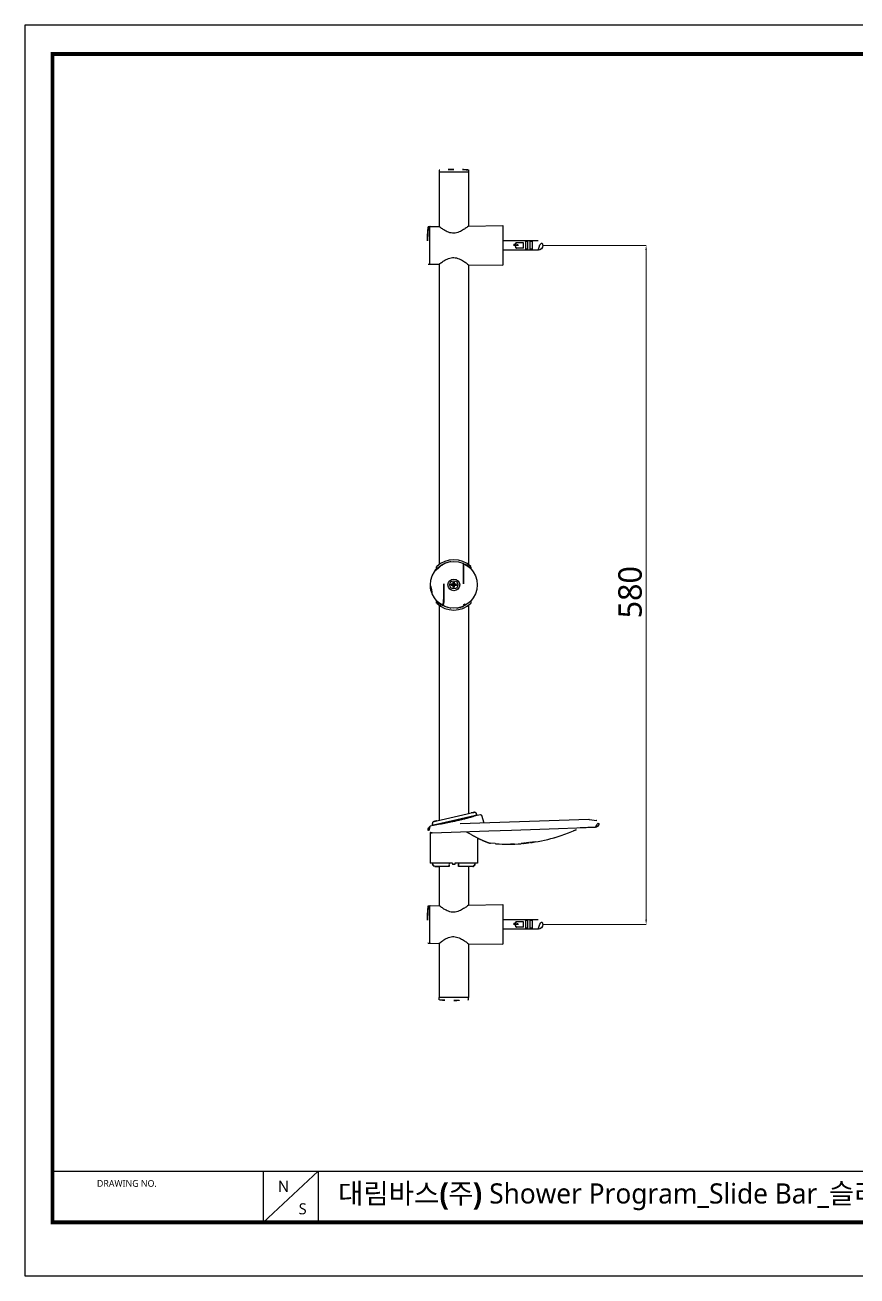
# Model space of a CAD drawing. Extents: x 16296675564 to 16296677022, y -37409617810 to -37409616742.
# Drawn here: x 16296675564 to 16296676275, y -37409617810 to -37409616742 of the extents above; entities that cross this region are included whole.
import ezdxf

# ---------------------------------------------------------------- set-up
doc = ezdxf.new("R2010")
doc.units = 0
doc.header["$LTSCALE"] = 10
doc.header["$MEASUREMENT"] = 0
doc.header["$PDMODE"] = 3
doc.header["$PDSIZE"] = -10
doc.layers.get('0').update_dxf_attribs({"linetype": 'CONTINUOUS'})
doc.layers.get('DEFPOINTS').update_dxf_attribs({"linetype": 'CONTINUOUS'})
for name, color, linetype in [('4100-BRACER_DXF_CONTINUOUS_LINE', 7, 'CONTINUOUS'), ('M3_5_DXF_CONTINUOUS_LINE', 7, 'CONTINUOUS'), ('M50020-001_DXF_CONTINUOUS_LINE', 7, 'CONTINUOUS'), ('M50020-004_DXF_CONTINUOUS_LINE', 7, 'CONTINUOUS'), ('M50040-002_DXF_CONTINUOUS_LINE', 7, 'CONTINUOUS'), ('M50040-002_DXF_DIMENSION', 7, 'CONTINUOUS'), ('M50040-011_DXF_CONTINUOUS_LINE', 7, 'CONTINUOUS'), ('M50200-004_DXF_CONTINUOUS_LINE', 7, 'CONTINUOUS'), ('M50200-006_DXF_CONTINUOUS_LINE', 7, 'CONTINUOUS'), ('M51000-012_DXF_CONTINUOUS_LINE', 7, 'CONTINUOUS'), ('P4100-B-02_DXF_CONTINUOUS_LINE', 7, 'CONTINUOUS'), ('P4100-B-04_DXF_CONTINUOUS_LINE', 7, 'CONTINUOUS')]:
    doc.layers.add(name, color=color, linetype=linetype)
doc.styles.add('Daelim Dimension', font='')
doc.styles.get('Daelim Dimension').set_extended_font_data('NanumGothic')
doc.dimstyles.new('DEFAULT', dxfattribs={"dimscale": 2, "dimtxt": 2, "dimasz": 2, "dimexe": 0, "dimexo": 2, "dimgap": 1, "dimtad": 1, "dimdec": 1, "dimzin": 9, "dimdsep": 46, "dimtxsty": 'Daelim Dimension', "dimcen": 0.5, "dimclrd": 252, "dimclre": 252, "dimclrt": 3, "dimadec": 1, "dimazin": 0, "dimtfac": 1, "dimtdec": 1, "dimtix": 1, "dimtmove": 0, "dimatfit": 3, "dimfxl": 1, "dimtolj": 1, "dimtzin": 1, "dimlwd": 9, "dimlwe": 9, "dimarcsym": 0})

# ---------------------------------------------------------------- blocks, each defined once
blk = doc.blocks.new('*D0')
at = {"layer": 'DEFPOINTS', "color": 0, "linetype": 'Continuous', "transparency": 16777216}
for p in [(16296676002.555099, -37409616929.841721), (16296676094.916941, -37409616929.841721), (16296676002.555099, -37409617509.841721)]:
    blk.add_point(p, dxfattribs=at)
at = {"layer": 'M50040-002_DXF_DIMENSION', "color": 5, "linetype": 'Continuous', "lineweight": 9, "transparency": 16777216}
for p, q in [((16296676006.555099, -37409616929.841721), (16296676094.916941, -37409616929.841721)), ((16296676094.916941, -37409617505.841721), (16296676094.916941, -37409616933.841721)), ((16296676006.555099, -37409617509.841721), (16296676094.916941, -37409617509.841721))]:
    blk.add_line(p, q, dxfattribs=at)
at = {"layer": 'M50040-002_DXF_DIMENSION', "color": 5, "linetype": 'Continuous', "transparency": 16777216}
for points in [[(16296676094.250271, -37409616933.841721), (16296676095.583611, -37409616933.841721), (16296676094.916941, -37409616929.841721)], [(16296676094.250271, -37409617505.841721), (16296676095.583611, -37409617505.841721), (16296676094.916941, -37409617509.841721)]]:
    blk.add_solid(points, dxfattribs=at)
at = {"layer": 'M50040-002_DXF_DIMENSION', "color": 7, "linetype": 'Continuous', "transparency": 16777216, "insert": (16296676071.142981, -37409617226.085274), "char_height": 20, "attachment_point": 2, "rotation": 90, "style": 'Daelim Dimension'}
blk.add_mtext('\\A1;580', dxfattribs=at)

msp = doc.modelspace()

# ---------------------------------------------------------------- linework, layer by layer
at = {"ltscale": 0.5}
msp.add_line((16296675914.5, -37409617460.4), (16296675918.1, -37409617460.4), dxfattribs=at)
at = {"color": 5}
msp.add_line((16296675587.7, -37409617720.6), (16296676761.8, -37409617720.6), dxfattribs=at)
at = {"color": 5, "ltscale": 40}
for p, q in [((16296675767.6, -37409617720.6), (16296675767.6, -37409617764.5)), ((16296675767.6, -37409617720.6), (16296675767.6, -37409617764.5)), ((16296675814.7, -37409617720.6), (16296675767.6, -37409617764.5)), ((16296675814.7, -37409617720.6), (16296675767.6, -37409617764.5)), ((16296675814.7, -37409617720.6), (16296675814.7, -37409617764.5)), ((16296675814.7, -37409617720.6), (16296675814.7, -37409617764.5))]:
    msp.add_line(p, q, dxfattribs=at)
at = {"ltscale": 0.5}
msp.add_lwpolyline([(16296675564.2, -37409617810.1), (16296677022.4, -37409617810.1), (16296677022.4, -37409616741.6), (16296675564.2, -37409616741.6)], close=True, dxfattribs=at)
at = {"color": 5, "linetype": 'ByBlock', "lineweight": 200, "const_width": 3.36}
msp.add_lwpolyline([(16296675587.7, -37409617764.3), (16296676998.9, -37409617764.3), (16296676998.9, -37409616766.4), (16296675587.7, -37409616766.4)], close=True, dxfattribs=at)
at = {"layer": '4100-BRACER_DXF_CONTINUOUS_LINE', "color": 7, "linetype": 'Continuous'}
for p, q in [((16296675915.8, -37409617205.7), (16296675915.8, -37409617204.5)), ((16296675916.6, -37409617205), (16296675916.6, -37409617205.5)), ((16296675944.5, -37409617205), (16296675944.5, -37409617205.5)), ((16296675945.4, -37409617205.7), (16296675945.4, -37409617204.5)), ((16296675915.8, -37409617235.2), (16296675915.8, -37409617234)), ((16296675916.6, -37409617234.1), (16296675916.6, -37409617234.7)), ((16296675944.5, -37409617234.1), (16296675944.5, -37409617234.7)), ((16296675945.4, -37409617235.2), (16296675945.4, -37409617234))]:
    msp.add_line(p, q, dxfattribs=at)
for centre, radius, start, end in [((16296675930.6, -37409617221.3), 21.5, 97.0684, 133.5019), ((16296675916.3, -37409617204.5), 0.5, 133.116, 180), ((16296675930.6, -37409617219.8), 21.5, 47.0819, 132.9181), ((16296675930.6, -37409617221.3), 21.5, 46.4981, 82.9122), ((16296675944.9, -37409617204.5), 0.5, 0, 46.8834), ((16296675930.6, -37409617218.3), 21.5, 226.4981, 262.7223), ((16296675916.3, -37409617235.2), 0.5, 180, 226.8834), ((16296675930.6, -37409617219.8), 21.5, 227.0819, 312.9181), ((16296675930.6, -37409617218.3), 21.5, 277.2781, 313.5019), ((16296675944.9, -37409617235.2), 0.5, 313.116, 0)]:
    msp.add_arc(centre, radius, start, end, dxfattribs=at)
at = {"layer": 'M3_5_DXF_CONTINUOUS_LINE', "color": 7, "linetype": 'Continuous'}
for p, q in [((16296675930, -37409617222.1), (16296675930, -37409617217.6)), ((16296675931.2, -37409617222.1), (16296675931.2, -37409617217.6)), ((16296675932.8, -37409617219.2), (16296675928.3, -37409617219.2)), ((16296675932.8, -37409617220.4), (16296675928.3, -37409617220.4)), ((16296675930.6, -37409617219.8), (16296675930, -37409617219.2)), ((16296675930, -37409617220.4), (16296675930.6, -37409617219.8)), ((16296675931.2, -37409617219.2), (16296675930.6, -37409617219.8)), ((16296675930.6, -37409617219.8), (16296675931.2, -37409617220.4))]:
    msp.add_line(p, q, dxfattribs=at)
msp.add_circle((16296675930.6, -37409617219.8), 3.5, dxfattribs=at)
for centre, radius, start, end in [((16296675930.6, -37409617222.6), 5.04, 83.1659, 96.8341), ((16296675933.3, -37409617219.8), 5.03, 173.1557, 180.0105), ((16296675933.3, -37409617219.8), 4.98, 179.9554, 186.8782), ((16296675930.6, -37409617217), 5.04, 263.1659, 276.8341), ((16296675927.8, -37409617219.8), 4.98, 359.9554, 6.8782), ((16296675927.8, -37409617219.8), 5.03, 353.1557, 0.0105)]:
    msp.add_arc(centre, radius, start, end, dxfattribs=at)
at = {"layer": 'M50020-001_DXF_CONTINUOUS_LINE', "color": 7, "linetype": 'Continuous'}
for p, q in [((16296675918.1, -37409616865.6), (16296675918.1, -37409616867.3)), ((16296675943.1, -37409616865.6), (16296675943.1, -37409616867.3)), ((16296675943.1, -37409616867.3), (16296675918.1, -37409616867.3)), ((16296675943.1, -37409617572.3), (16296675918.1, -37409617572.3)), ((16296675918.1, -37409617574.1), (16296675918.1, -37409617572.3)), ((16296675943.1, -37409617574.1), (16296675943.1, -37409617572.3))]:
    msp.add_line(p, q, dxfattribs=at)
for centre, radius, start, end in [((16296675918.4, -37409616865.6), 0.3, 93.5439, 180), ((16296675930.7, -37409617064.9), 200, 90.0411, 93.5439), ((16296675930.4, -37409617064.9), 200, 86.4561, 89.9589), ((16296675942.8, -37409616865.6), 0.3, 0, 86.4561), ((16296675918.4, -37409617574.1), 0.3, 180, 266.4561), ((16296675930.7, -37409617374.7), 200, 266.4561, 269.9589), ((16296675930.4, -37409617374.7), 200, 270.0411, 273.5439), ((16296675942.8, -37409617574.1), 0.3, 273.5439, 0)]:
    msp.add_arc(centre, radius, start, end, dxfattribs=at)
at = {"layer": 'M50020-004_DXF_CONTINUOUS_LINE', "color": 7, "linetype": 'Continuous'}
for p, q in [((16296675910.3, -37409616913.8), (16296675918, -37409616913.7)), ((16296675918, -37409616913.8), (16296675918, -37409616913.7)), ((16296675943.2, -37409616913.3), (16296675943.1, -37409616913.4)), ((16296675943.2, -37409616913.3), (16296675972.6, -37409616912.8)), ((16296675972.6, -37409616912.8), (16296675972.6, -37409616946.8)), ((16296675910.3, -37409616945.8), (16296675918, -37409616946)), ((16296675918, -37409616946), (16296675918, -37409616945.9)), ((16296675943.1, -37409616946.3), (16296675943.2, -37409616946.4)), ((16296675943.2, -37409616946.4), (16296675972.6, -37409616946.8)), ((16296675910.3, -37409617493.8), (16296675918, -37409617493.7)), ((16296675918, -37409617493.8), (16296675918, -37409617493.7)), ((16296675943.2, -37409617493.3), (16296675943.1, -37409617493.4)), ((16296675943.2, -37409617493.3), (16296675972.6, -37409617492.8)), ((16296675972.6, -37409617492.8), (16296675972.6, -37409617526.8)), ((16296675910.3, -37409617525.8), (16296675918, -37409617526)), ((16296675918, -37409617526), (16296675918, -37409617525.9)), ((16296675943.1, -37409617526.3), (16296675943.2, -37409617526.4)), ((16296675943.2, -37409617526.4), (16296675972.6, -37409617526.8))]:
    msp.add_line(p, q, dxfattribs=at)
for centre, start, end in [((16296675910.3, -37409616914), 90.9167, 179.9978), ((16296675910.3, -37409616945.6), 180.0017, 269.0833), ((16296675910.3, -37409617494), 90.9167, 179.9978), ((16296675910.3, -37409617525.6), 180.0017, 269.0833)]:
    msp.add_arc(centre, 0.2, start, end, dxfattribs=at)
for points, knots in [([(16296675943.1, -37409616913.4), (16296675942.6, -37409616913.7), (16296675941.3, -37409616914.8), (16296675939.3, -37409616916.1), (16296675937.1, -37409616917.4), (16296675935.2, -37409616918.4), (16296675933, -37409616919.2), (16296675930.6, -37409616919.6), (16296675928.2, -37409616919.3), (16296675926, -37409616918.7), (16296675924, -37409616917.7), (16296675921.8, -37409616916.5), (16296675919.9, -37409616915.1), (16296675918.5, -37409616914.1), (16296675918, -37409616913.8)], [0, 0, 0, 0, 0.06248, 0.181171, 0.25373, 0.332232, 0.415132, 0.500661, 0.586228, 0.669147, 0.747561, 0.819934, 0.938052, 1, 1, 1, 1]), ([(16296675918, -37409616945.9), (16296675918.5, -37409616945.6), (16296675919.9, -37409616944.5), (16296675921.8, -37409616943.2), (16296675924, -37409616941.9), (16296675926, -37409616941), (16296675928.2, -37409616940.3), (16296675930.6, -37409616940.1), (16296675933, -37409616940.5), (16296675935.2, -37409616941.3), (16296675937.1, -37409616942.2), (16296675939.3, -37409616943.6), (16296675941.3, -37409616944.9), (16296675942.6, -37409616945.9), (16296675943.1, -37409616946.3)], [0, 0, 0, 0, 0.061938, 0.180055, 0.25243, 0.330846, 0.413768, 0.499338, 0.58487, 0.667774, 0.746278, 0.818839, 0.93753, 1, 1, 1, 1]), ([(16296675943.1, -37409617493.4), (16296675942.6, -37409617493.7), (16296675941.3, -37409617494.8), (16296675939.3, -37409617496.1), (16296675937.1, -37409617497.4), (16296675935.2, -37409617498.4), (16296675933, -37409617499.2), (16296675930.6, -37409617499.6), (16296675928.2, -37409617499.3), (16296675926, -37409617498.7), (16296675924, -37409617497.7), (16296675921.8, -37409617496.5), (16296675919.9, -37409617495.1), (16296675918.5, -37409617494.1), (16296675918, -37409617493.8)], [0, 0, 0, 0, 0.06248, 0.181171, 0.25373, 0.332232, 0.415132, 0.500661, 0.586228, 0.669147, 0.747561, 0.819934, 0.938052, 1, 1, 1, 1]), ([(16296675918, -37409617525.9), (16296675918.5, -37409617525.6), (16296675919.9, -37409617524.5), (16296675921.8, -37409617523.2), (16296675924, -37409617521.9), (16296675926, -37409617521), (16296675928.2, -37409617520.3), (16296675930.6, -37409617520.1), (16296675933, -37409617520.5), (16296675935.2, -37409617521.3), (16296675937.1, -37409617522.2), (16296675939.3, -37409617523.6), (16296675941.3, -37409617524.9), (16296675942.6, -37409617525.9), (16296675943.1, -37409617526.3)], [0, 0, 0, 0, 0.061938, 0.180055, 0.25243, 0.330846, 0.413768, 0.499338, 0.58487, 0.667774, 0.746278, 0.818839, 0.93753, 1, 1, 1, 1])]:
    msp.add_open_spline(points, degree=3, knots=knots, dxfattribs=at)
at = {"layer": 'M50040-002_DXF_CONTINUOUS_LINE', "color": 7, "linetype": 'Continuous'}
for p, q in [((16296675908.8, -37409616913.8), (16296675910.1, -37409616913.8)), ((16296675910.1, -37409616945.8), (16296675910.1, -37409616913.8)), ((16296675908.8, -37409616945.8), (16296675910.1, -37409616945.8)), ((16296675908.8, -37409617493.8), (16296675910.1, -37409617493.8)), ((16296675910.1, -37409617525.8), (16296675910.1, -37409617493.8)), ((16296675908.8, -37409617525.8), (16296675910.1, -37409617525.8))]:
    msp.add_line(p, q, dxfattribs=at)
for centre, radius, start, end in [((16296676108, -37409616929.8), 200, 175.4644, 184.5356), ((16296675908.8, -37409616914), 0.2, 90, 175.4644), ((16296675908.8, -37409616945.6), 0.2, 184.5356, 270), ((16296676108, -37409617509.8), 200, 175.4644, 184.5356), ((16296675908.8, -37409617494), 0.2, 90, 175.4644), ((16296675908.8, -37409617525.6), 0.2, 184.5356, 270)]:
    msp.add_arc(centre, radius, start, end, dxfattribs=at)
at = {"layer": 'M50040-011_DXF_CONTINUOUS_LINE', "color": 7, "linetype": 'Continuous'}
for p, q in [((16296675985.6, -37409616925.8), (16296675972.6, -37409616925.8)), ((16296675985.5, -37409616929.8), (16296675981.6, -37409616929.8)), ((16296675984.1, -37409616928.8), (16296675982.6, -37409616928.8)), ((16296675990, -37409616927.6), (16296675984.1, -37409616927.6)), ((16296675985.6, -37409616925.9), (16296675985.6, -37409616925.8)), ((16296676002.6, -37409616925.9), (16296675985.6, -37409616925.9)), ((16296675990, -37409616932.1), (16296675990, -37409616927.6)), ((16296675992, -37409616933), (16296675992, -37409616926.6)), ((16296675993.9, -37409616926.6), (16296675992, -37409616926.6)), ((16296675993.9, -37409616933), (16296675993.9, -37409616926.6)), ((16296675995.9, -37409616933), (16296675995.9, -37409616926.6)), ((16296675997.8, -37409616926.6), (16296675995.9, -37409616926.6)), ((16296675997.8, -37409616933), (16296675997.8, -37409616926.6)), ((16296676002.6, -37409616925.9), (16296676002.6, -37409616925.8)), ((16296675985.6, -37409616933.8), (16296675972.6, -37409616933.8)), ((16296675990, -37409616932.1), (16296675984.1, -37409616932.1)), ((16296675985.6, -37409616933.8), (16296675985.6, -37409616933.8)), ((16296676002.6, -37409616933.8), (16296675985.6, -37409616933.8)), ((16296675993.9, -37409616933), (16296675992, -37409616933)), ((16296675997.8, -37409616933), (16296675995.9, -37409616933)), ((16296676002.6, -37409616933.8), (16296676002.6, -37409616933.8)), ((16296675985.6, -37409617505.8), (16296675972.6, -37409617505.8)), ((16296675985.6, -37409617505.9), (16296675985.6, -37409617505.8)), ((16296676002.6, -37409617505.9), (16296675985.6, -37409617505.9)), ((16296675993.9, -37409617506.6), (16296675992, -37409617506.6)), ((16296675992, -37409617513), (16296675992, -37409617506.6)), ((16296675993.9, -37409617513), (16296675993.9, -37409617506.6)), ((16296675997.8, -37409617506.6), (16296675995.9, -37409617506.6)), ((16296675995.9, -37409617513), (16296675995.9, -37409617506.6)), ((16296675997.8, -37409617513), (16296675997.8, -37409617506.6)), ((16296676002.6, -37409617505.9), (16296676002.6, -37409617505.8)), ((16296675985.6, -37409617513.8), (16296675972.6, -37409617513.8)), ((16296675985.5, -37409617509.8), (16296675981.6, -37409617509.8)), ((16296675984.1, -37409617508.8), (16296675982.6, -37409617508.8)), ((16296675990, -37409617507.6), (16296675984.1, -37409617507.6)), ((16296675990, -37409617512.1), (16296675984.1, -37409617512.1)), ((16296676002.6, -37409617513.8), (16296675985.6, -37409617513.8)), ((16296675985.6, -37409617513.8), (16296675985.6, -37409617513.8)), ((16296675990, -37409617512.1), (16296675990, -37409617507.6)), ((16296675993.9, -37409617513), (16296675992, -37409617513)), ((16296675997.8, -37409617513), (16296675995.9, -37409617513)), ((16296676002.6, -37409617513.8), (16296676002.6, -37409617513.8))]:
    msp.add_line(p, q, dxfattribs=at)
for centre, radius, start, end in [((16296675982.6, -37409616929.8), 1, 90, 180), ((16296676002.6, -37409616929.8), 4, 270, 90), ((16296676002.6, -37409617509.8), 4, 270, 90), ((16296675982.6, -37409617509.8), 1, 90, 180)]:
    msp.add_arc(centre, radius, start, end, dxfattribs=at)
for centre in [(16296675984.1, -37409616929.8), (16296675984.1, -37409617509.8)]:
    msp.add_ellipse(centre, major_axis=(1.41, 0), ratio=0.707107, start_param=-0.000003, end_param=1.570795, dxfattribs=at)
for points, knots in [([(16296675984.1, -37409616932.1), (16296675984, -37409616932.1), (16296675983.9, -37409616932.1), (16296675983.7, -37409616932), (16296675983.6, -37409616931.9), (16296675983.4, -37409616931.8), (16296675983.3, -37409616931.5), (16296675983.2, -37409616931.2), (16296675983.2, -37409616930.9), (16296675983.1, -37409616930.4), (16296675983.1, -37409616930.1), (16296675983.1, -37409616929.8)], [0, 0, 0, 0, 0.064853, 0.128115, 0.189422, 0.249395, 0.368288, 0.489395, 0.613703, 0.740827, 1, 1, 1, 1]), ([(16296675983.2, -37409616928.8), (16296675983.2, -37409616928.7), (16296675983.2, -37409616928.5), (16296675983.3, -37409616928.2), (16296675983.4, -37409616928), (16296675983.5, -37409616927.9), (16296675983.6, -37409616927.7), (16296675983.8, -37409616927.6), (16296675984, -37409616927.6), (16296675984.1, -37409616927.6)], [0, 0, 0, 0, 0.252909, 0.376331, 0.498032, 0.619119, 0.741761, 0.868622, 1, 1, 1, 1]), ([(16296675984.1, -37409617512.1), (16296675984, -37409617512.1), (16296675983.9, -37409617512.1), (16296675983.7, -37409617512), (16296675983.6, -37409617511.9), (16296675983.4, -37409617511.8), (16296675983.3, -37409617511.5), (16296675983.2, -37409617511.2), (16296675983.2, -37409617510.9), (16296675983.1, -37409617510.4), (16296675983.1, -37409617510.1), (16296675983.1, -37409617509.8)], [0, 0, 0, 0, 0.064853, 0.128115, 0.189422, 0.249395, 0.368288, 0.489395, 0.613703, 0.740827, 1, 1, 1, 1]), ([(16296675983.2, -37409617508.8), (16296675983.2, -37409617508.7), (16296675983.2, -37409617508.5), (16296675983.3, -37409617508.2), (16296675983.4, -37409617508), (16296675983.5, -37409617507.9), (16296675983.6, -37409617507.7), (16296675983.8, -37409617507.6), (16296675984, -37409617507.6), (16296675984.1, -37409617507.6)], [0, 0, 0, 0, 0.252909, 0.376331, 0.498032, 0.619119, 0.741761, 0.868622, 1, 1, 1, 1])]:
    msp.add_open_spline(points, degree=3, knots=knots, dxfattribs=at)
at = {"layer": 'M50200-004_DXF_CONTINUOUS_LINE', "color": 7, "linetype": 'Continuous'}
for p, q in [((16296676046.1, -37409617420.1), (16296675936.1, -37409617423.9)), ((16296675953.3, -37409617416.2), (16296675948.1, -37409617417.4)), ((16296675953.3, -37409617416.2), (16296675953.5, -37409617416.2)), ((16296675953.3, -37409617416.2), (16296675953.3, -37409617416.2)), ((16296675953.5, -37409617416.2), (16296675953.5, -37409617416.2)), ((16296675953.6, -37409617416.2), (16296675953.5, -37409617416.2)), ((16296675954.5, -37409617416.9), (16296675954.5, -37409617416.9)), ((16296675956.5, -37409617423.2), (16296675954.5, -37409617416.9)), ((16296676046.2, -37409617420.1), (16296676046.1, -37409617420.1)), ((16296676046.3, -37409617420.1), (16296676046.5, -37409617420.1)), ((16296676046.5, -37409617420.1), (16296676052.6, -37409617421)), ((16296676052.9, -37409617421.1), (16296676052.6, -37409617421)), ((16296675910, -37409617426.1), (16296675910.3, -37409617426)), ((16296675913, -37409617425.4), (16296675910.3, -37409617426)), ((16296675910.3, -37409617426), (16296675910.3, -37409617426)), ((16296675910.3, -37409617431.4), (16296675910.3, -37409617457.4)), ((16296675912.2, -37409617431.6), (16296675960.5, -37409617430)), ((16296675913.2, -37409617425.3), (16296675913, -37409617425.4)), ((16296675936, -37409617423.9), (16296675935.9, -37409617423.9)), ((16296675936.1, -37409617423.9), (16296675936, -37409617423.9)), ((16296675960.5, -37409617430), (16296675980, -37409617429.3)), ((16296675980, -37409617429.3), (16296676004.1, -37409617428.4)), ((16296676004.1, -37409617428.4), (16296676051.6, -37409617426.8)), ((16296676022.3, -37409617433.9), (16296676028.6, -37409617431.6)), ((16296676028.6, -37409617431.6), (16296676028.7, -37409617431.6)), ((16296676028.7, -37409617431.6), (16296676033, -37409617429.9)), ((16296676033, -37409617429.9), (16296676033, -37409617429.9)), ((16296676051.6, -37409617426.8), (16296676038.5, -37409617427.2)), ((16296675950.8, -37409617435.9), (16296675950.8, -37409617457.4)), ((16296675960.5, -37409617440.1), (16296675960.7, -37409617440.1)), ((16296675960.7, -37409617440.1), (16296675960.8, -37409617440.2)), ((16296675960.8, -37409617440.2), (16296675960.9, -37409617440.2)), ((16296675960.9, -37409617440.2), (16296675961, -37409617440.2)), ((16296675965.8, -37409617440.8), (16296675962, -37409617440.5)), ((16296675962, -37409617440.5), (16296675962, -37409617440.5)), ((16296675962, -37409617440.5), (16296675962, -37409617440.5)), ((16296675965.8, -37409617440.8), (16296675966.6, -37409617440.9)), ((16296676021.5, -37409617434.2), (16296676022.3, -37409617433.9)), ((16296676022.3, -37409617433.9), (16296676022.3, -37409617433.9)), ((16296676022.3, -37409617433.9), (16296676022.3, -37409617433.9)), ((16296675929.5, -37409617457.4), (16296675910.3, -37409617457.4)), ((16296675929.5, -37409617457.4), (16296675929.5, -37409617458.6)), ((16296675931.5, -37409617458.6), (16296675929.5, -37409617458.6)), ((16296675950.8, -37409617457.4), (16296675931.5, -37409617457.4)), ((16296675931.5, -37409617457.4), (16296675931.5, -37409617458.6))]:
    msp.add_line(p, q, dxfattribs=at)
for points in [[(16296675953.5, -37409617416.2), (16296675953.4, -37409617416.2), (16296675953.3, -37409617416.2)], [(16296675954.5, -37409617416.9), (16296675954.3, -37409617416.6), (16296675954.1, -37409617416.4), (16296675953.8, -37409617416.2), (16296675953.6, -37409617416.2)], [(16296675941.2, -37409617430.6), (16296675941.3, -37409617430.7), (16296675941.9, -37409617431), (16296675942.4, -37409617431.3), (16296675942.9, -37409617431.6), (16296675943.5, -37409617431.9), (16296675944, -37409617432.2), (16296675944.5, -37409617432.5), (16296675945, -37409617432.8), (16296675945.4, -37409617433.1), (16296675945.9, -37409617433.3), (16296675946.4, -37409617433.6), (16296675946.8, -37409617433.8), (16296675947.3, -37409617434.1), (16296675947.7, -37409617434.3), (16296675948.2, -37409617434.5), (16296675948.6, -37409617434.8), (16296675949, -37409617435), (16296675949.4, -37409617435.2), (16296675949.8, -37409617435.4), (16296675950.2, -37409617435.6), (16296675950.6, -37409617435.8), (16296675951, -37409617436), (16296675951.4, -37409617436.2), (16296675951.7, -37409617436.4), (16296675952.1, -37409617436.6), (16296675952.5, -37409617436.7), (16296675952.8, -37409617436.9), (16296675953.2, -37409617437.1), (16296675953.5, -37409617437.2), (16296675953.8, -37409617437.4), (16296675954.2, -37409617437.5), (16296675954.5, -37409617437.7), (16296675954.8, -37409617437.8), (16296675955.1, -37409617438), (16296675955.4, -37409617438.1), (16296675955.7, -37409617438.2), (16296675956, -37409617438.3), (16296675956.2, -37409617438.5), (16296675956.5, -37409617438.6), (16296675956.8, -37409617438.7), (16296675957, -37409617438.8), (16296675957.3, -37409617438.9), (16296675957.5, -37409617439), (16296675957.8, -37409617439.1), (16296675958, -37409617439.2), (16296675958.2, -37409617439.3), (16296675958.4, -37409617439.3), (16296675958.7, -37409617439.4), (16296675958.9, -37409617439.5), (16296675959, -37409617439.6), (16296675959.2, -37409617439.6), (16296675959.4, -37409617439.7), (16296675959.6, -37409617439.8), (16296675959.7, -37409617439.8), (16296675959.9, -37409617439.9), (16296675960, -37409617439.9), (16296675960.2, -37409617440), (16296675960.3, -37409617440), (16296675960.5, -37409617440.1)], [(16296675961, -37409617440.2), (16296675961.1, -37409617440.3), (16296675961.2, -37409617440.3), (16296675961.3, -37409617440.3), (16296675961.4, -37409617440.4), (16296675961.7, -37409617440.4), (16296675962, -37409617440.5)]]:
    msp.add_lwpolyline(points, dxfattribs=at)
for centre, radius, start, end in [((16296676051.5, -37409617423.8), 3, 271.9999, 62.6148), ((16296675911.6, -37409617428.7), 3, 121.3853, 244.6418), ((16296675977.1, -37409617298.2), 143, 293.0105, 295.4782), ((16296675976.8, -37409617298.6), 142.7, 265.8971, 274.5562), ((16296675976.7, -37409617294.7), 146.6, 270.9071, 274.4839), ((16296675989.6, -37409617426), 14.6, 281.1164, 281.9426), ((16296675989.3, -37409617424.5), 16, 280.9988, 281.2572), ((16296675990.7, -37409617431.6), 8.88, 280.7762, 280.9988), ((16296675989.6, -37409617425.9), 14.7, 281.2528, 281.8006), ((16296675995.1, -37409617425.7), 14.2, 271.6473, 272.4907), ((16296675977, -37409617296.8), 144.4, 279.1394, 287.945), ((16296675977.5, -37409617298.7), 142.5, 279.0929, 288.0122)]:
    msp.add_arc(centre, radius, start, end, dxfattribs=at)
for points, knots in [([(16296675948.2, -37409617417.4), (16296675948.1, -37409617417.4), (16296675948, -37409617417.4), (16296675947.7, -37409617417.5), (16296675947.2, -37409617417.7), (16296675946.6, -37409617417.9), (16296675945.7, -37409617418.1), (16296675944.4, -37409617418.5), (16296675942.3, -37409617419.1), (16296675939.5, -37409617419.9), (16296675936.4, -37409617420.6), (16296675933, -37409617421.4), (16296675930.7, -37409617421.9), (16296675929.5, -37409617422.2)], [0, 0, 0, 0, 0.006086, 0.022251, 0.048227, 0.083603, 0.127854, 0.180381, 0.307597, 0.459562, 0.630096, 0.812578, 1, 1, 1, 1]), ([(16296675912.2, -37409617431.6), (16296675911.9, -37409617431.7), (16296675911.5, -37409617431.6), (16296675910.9, -37409617431.5), (16296675910.6, -37409617431.5), (16296675910.4, -37409617431.4), (16296675910.3, -37409617431.4), (16296675910.3, -37409617431.4)], [0, 0, 0, 0, 0.420681, 0.731194, 0.843818, 0.926765, 1, 1, 1, 1]), ([(16296675929.5, -37409617422.2), (16296675925.9, -37409617422.9), (16296675920.5, -37409617424), (16296675915.1, -37409617425), (16296675913.2, -37409617425.3)], [0, 0, 0, 0, 0.657565, 1, 1, 1, 1]), ([(16296675988.1, -37409617440.8), (16296675988.8, -37409617440.7), (16296675990, -37409617440.6), (16296675991.4, -37409617440.4), (16296675992.1, -37409617440.3), (16296675992.4, -37409617440.3)], [0, 0, 0, 0, 0.514616, 0.781851, 1, 1, 1, 1]), ([(16296675992, -37409617440.4), (16296675991.3, -37409617440.5), (16296675990.1, -37409617440.6), (16296675988.8, -37409617440.7), (16296675988.1, -37409617440.8)], [0, 0, 0, 0, 0.506528, 1, 1, 1, 1]), ([(16296675992.4, -37409617440.3), (16296675992.3, -37409617440.3), (16296675992.2, -37409617440.3), (16296675992.1, -37409617440.3), (16296675992, -37409617440.4)], [0, 0, 0, 0, 0.232002, 1, 1, 1, 1]), ([(16296675992.6, -37409617440.2), (16296675992.6, -37409617440.2), (16296675992.8, -37409617440.2), (16296675993.3, -37409617440.1), (16296675993.8, -37409617440), (16296675994.5, -37409617440), (16296675994.9, -37409617439.9), (16296675995.2, -37409617439.9), (16296675995.4, -37409617439.9), (16296675995.5, -37409617439.9)], [0, 0, 0, 0, 0.060973, 0.166115, 0.480604, 0.654991, 0.810048, 0.928853, 1, 1, 1, 1]), ([(16296675992.8, -37409617440.2), (16296675992.8, -37409617440.2), (16296675992.7, -37409617440.2), (16296675992.7, -37409617440.2), (16296675992.6, -37409617440.2)], [0, 0, 0, 0, 0.319474, 1, 1, 1, 1]), ([(16296675995, -37409617439.9), (16296675994.6, -37409617440), (16296675993.8, -37409617440), (16296675993.1, -37409617440.1), (16296675992.8, -37409617440.2)], [0, 0, 0, 0, 0.553734, 1, 1, 1, 1]), ([(16296675995.3, -37409617439.9), (16296675995.3, -37409617439.9), (16296675995.2, -37409617439.9), (16296675995.1, -37409617439.9), (16296675995, -37409617439.9)], [0, 0, 0, 0, 0.214243, 1, 1, 1, 1]), ([(16296675995.7, -37409617439.9), (16296675996, -37409617439.9), (16296675996.6, -37409617439.8), (16296675998, -37409617439.7), (16296675999.1, -37409617439.5), (16296676000, -37409617439.4)], [0, 0, 0, 0, 0.177563, 0.415291, 1, 1, 1, 1]), ([(16296676000, -37409617439.4), (16296675999.2, -37409617439.5), (16296675998, -37409617439.7), (16296675996.6, -37409617439.8), (16296675996, -37409617439.9), (16296675995.7, -37409617439.9)], [0, 0, 0, 0, 0.586525, 0.823649, 1, 1, 1, 1])]:
    msp.add_open_spline(points, degree=3, knots=knots, dxfattribs=at)
at = {"layer": 'M50200-006_DXF_CONTINUOUS_LINE', "color": 7, "linetype": 'Continuous'}
for p, q in [((16296675929.5, -37409617421.3), (16296675913.2, -37409617425.1)), ((16296675913.8, -37409617421.9), (16296675916.1, -37409617421.3)), ((16296675914.3, -37409617421.7), (16296675913.8, -37409617421.8)), ((16296675913.8, -37409617421.8), (16296675913.8, -37409617421.9)), ((16296675913.8, -37409617421.9), (16296675913.8, -37409617421.9)), ((16296675915.1, -37409617421.5), (16296675914.3, -37409617421.7)), ((16296675916.1, -37409617421.3), (16296675942.1, -37409617415.3)), ((16296675948.1, -37409617417), (16296675929.5, -37409617421.3)), ((16296675929.5, -37409617422.2), (16296675929.5, -37409617421.3)), ((16296675931.5, -37409617420.8), (16296675945, -37409617417.7)), ((16296675931.5, -37409617420.8), (16296675931.5, -37409617420.8)), ((16296675931.5, -37409617421.7), (16296675931.5, -37409617420.8)), ((16296675931.5, -37409617421.7), (16296675931.5, -37409617420.8)), ((16296675942.1, -37409617415.3), (16296675945.3, -37409617414.6)), ((16296675945, -37409617417.7), (16296675947.8, -37409617417.1)), ((16296675945, -37409617418.4), (16296675945, -37409617417.7)), ((16296675945.3, -37409617414.6), (16296675947.6, -37409617414.1)), ((16296675947.5, -37409617414.1), (16296675945.3, -37409617414.6)), ((16296675947.6, -37409617414.1), (16296675947.5, -37409617414.1)), ((16296675947.6, -37409617414), (16296675947.6, -37409617414.1)), ((16296675947.6, -37409617414.1), (16296675948.1, -37409617414)), ((16296675947.8, -37409617417.1), (16296675948.1, -37409617417)), ((16296675947.8, -37409617417.5), (16296675947.8, -37409617417.1)), ((16296675947.9, -37409617417.5), (16296675947.9, -37409617417.1)), ((16296675948.1, -37409617414), (16296675948.1, -37409617414)), ((16296675948.1, -37409617417), (16296675950.2, -37409617416.5)), ((16296675950.2, -37409617416.5), (16296675948.1, -37409617417)), ((16296675950, -37409617415.5), (16296675950, -37409617415.5)), ((16296675950.2, -37409617416.5), (16296675950, -37409617415.5)), ((16296675912.2, -37409617423.8), (16296675912.2, -37409617425.3)), ((16296675913, -37409617425.1), (16296675912.2, -37409617425.3)), ((16296675913.2, -37409617425.1), (16296675913, -37409617425.1)), ((16296675913, -37409617425.1), (16296675913.3, -37409617425.1)), ((16296675913.2, -37409617425.3), (16296675913.2, -37409617425.1)), ((16296675913.3, -37409617425.3), (16296675913.3, -37409617425.1)), ((16296675916.1, -37409617424.8), (16296675916.1, -37409617424.4)), ((16296675912.5, -37409617457.4), (16296675912.5, -37409617458.4)), ((16296675926.5, -37409617460.4), (16296675914.5, -37409617460.4)), ((16296675926.5, -37409617457.4), (16296675926.5, -37409617458.4)), ((16296675934.5, -37409617457.4), (16296675934.5, -37409617458.4)), ((16296675946.6, -37409617460.4), (16296675934.5, -37409617460.4)), ((16296675948.6, -37409617457.4), (16296675948.6, -37409617458.4)), ((16296675948.6, -37409617457.4), (16296675948.6, -37409617458.4))]:
    msp.add_line(p, q, dxfattribs=at)
for points in [[(16296675913.8, -37409617421.9), (16296675913.7, -37409617421.9), (16296675913.7, -37409617421.9), (16296675913.7, -37409617421.9), (16296675913.6, -37409617421.9), (16296675913.5, -37409617422), (16296675913.4, -37409617422), (16296675913.3, -37409617422.1), (16296675913.1, -37409617422.1), (16296675913, -37409617422.2), (16296675912.9, -37409617422.3), (16296675912.8, -37409617422.4), (16296675912.7, -37409617422.5), (16296675912.6, -37409617422.6), (16296675912.5, -37409617422.7), (16296675912.5, -37409617422.9), (16296675912.4, -37409617423), (16296675912.3, -37409617423.2), (16296675912.3, -37409617423.3), (16296675912.3, -37409617423.5), (16296675912.2, -37409617423.7), (16296675912.2, -37409617423.8)], [(16296675916, -37409617421.3), (16296675915.9, -37409617421.4), (16296675915.8, -37409617421.4), (16296675915.1, -37409617421.5)], [(16296675948.1, -37409617414), (16296675947.9, -37409617414), (16296675947.8, -37409617414), (16296675947.8, -37409617414), (16296675947.7, -37409617414), (16296675947.7, -37409617414), (16296675947.6, -37409617414), (16296675947.6, -37409617414)], [(16296675950, -37409617415.5), (16296675950, -37409617415.5), (16296675949.9, -37409617415.3), (16296675949.9, -37409617415.1), (16296675949.8, -37409617415), (16296675949.7, -37409617414.8), (16296675949.6, -37409617414.7), (16296675949.4, -37409617414.6), (16296675949.3, -37409617414.5), (16296675949.2, -37409617414.4), (16296675949.1, -37409617414.3), (16296675948.9, -37409617414.2), (16296675948.8, -37409617414.1), (16296675948.6, -37409617414.1), (16296675948.5, -37409617414.1), (16296675948.4, -37409617414), (16296675948.2, -37409617414), (16296675948.1, -37409617414), (16296675948.1, -37409617414)]]:
    msp.add_lwpolyline(points, dxfattribs=at)
msp.add_arc((16296675948.1, -37409617416), 2, 13.0014, 89.9663, dxfattribs=at)
for points, knots in [([(16296675912.5, -37409617458.4), (16296675912.5, -37409617458.7), (16296675912.6, -37409617459.2), (16296675913.1, -37409617459.8), (16296675913.7, -37409617460.3), (16296675914.3, -37409617460.4), (16296675914.5, -37409617460.4)], [0, 0, 0, 0, 0.249901, 0.499848, 0.749879, 1, 1, 1, 1]), ([(16296675926.5, -37409617460.4), (16296675926.5, -37409617460.4), (16296675926.5, -37409617460.4), (16296675926.5, -37409617460.4), (16296675926.5, -37409617460.4), (16296675926.5, -37409617460.3), (16296675926.5, -37409617460.3), (16296675926.5, -37409617460.3), (16296675926.5, -37409617460.2), (16296675926.5, -37409617460.2), (16296675926.5, -37409617460.1), (16296675926.5, -37409617459.9), (16296675926.5, -37409617459.8), (16296675926.5, -37409617459.5), (16296675926.5, -37409617459.2), (16296675926.5, -37409617458.8), (16296675926.5, -37409617458.5), (16296675926.5, -37409617458.4)], [0, 0, 0, 0, 0.001178, 0.004682, 0.010508, 0.01865, 0.029101, 0.041845, 0.0741, 0.11518, 0.164779, 0.222478, 0.287814, 0.43899, 0.61272, 0.802302, 1, 1, 1, 1]), ([(16296675934.5, -37409617458.4), (16296675934.5, -37409617458.5), (16296675934.5, -37409617458.8), (16296675934.5, -37409617459.2), (16296675934.5, -37409617459.5), (16296675934.5, -37409617459.8), (16296675934.5, -37409617459.9), (16296675934.5, -37409617460.1), (16296675934.5, -37409617460.2), (16296675934.5, -37409617460.2), (16296675934.5, -37409617460.3), (16296675934.5, -37409617460.3), (16296675934.5, -37409617460.3), (16296675934.5, -37409617460.4), (16296675934.5, -37409617460.4), (16296675934.5, -37409617460.4), (16296675934.5, -37409617460.4), (16296675934.5, -37409617460.4)], [0, 0, 0, 0, 0.197698, 0.38728, 0.56101, 0.712186, 0.777522, 0.835221, 0.88482, 0.9259, 0.958155, 0.970899, 0.98135, 0.989492, 0.995318, 0.998822, 1, 1, 1, 1]), ([(16296675946.6, -37409617460.4), (16296675946.8, -37409617460.4), (16296675947.3, -37409617460.3), (16296675948, -37409617459.8), (16296675948.5, -37409617459.2), (16296675948.6, -37409617458.7), (16296675948.6, -37409617458.4)], [0, 0, 0, 0, 0.250121, 0.500152, 0.750099, 1, 1, 1, 1]), ([(16296675948.6, -37409617458.4), (16296675948.6, -37409617458.7), (16296675948.5, -37409617459.2), (16296675948.1, -37409617459.8), (16296675947.4, -37409617460.3), (16296675946.8, -37409617460.4), (16296675946.6, -37409617460.4)], [0, 0, 0, 0, 0.249901, 0.499848, 0.749879, 1, 1, 1, 1])]:
    msp.add_open_spline(points, degree=3, knots=knots, dxfattribs=at)
at = {"layer": 'M51000-012_DXF_CONTINUOUS_LINE', "color": 7, "linetype": 'Continuous'}
for p, q in [((16296675918.1, -37409616867.3), (16296675918.1, -37409616913.7)), ((16296675943.1, -37409616867.3), (16296675918.1, -37409616867.3)), ((16296675943.1, -37409616867.3), (16296675943.1, -37409616913.3)), ((16296675918.1, -37409616946), (16296675918.1, -37409617202.4)), ((16296675943.1, -37409616946.4), (16296675943.1, -37409617202.4)), ((16296675918.1, -37409617237.3), (16296675918.1, -37409617421.3)), ((16296675943.1, -37409617237.3), (16296675943.1, -37409617415.2)), ((16296675918.1, -37409617460.4), (16296675918.1, -37409617493.7)), ((16296675943.1, -37409617460.4), (16296675943.1, -37409617493.3)), ((16296675918.1, -37409617526), (16296675918.1, -37409617572.3)), ((16296675943.1, -37409617526.4), (16296675943.1, -37409617572.3)), ((16296675943.1, -37409617572.3), (16296675918.1, -37409617572.3))]:
    msp.add_line(p, q, dxfattribs=at)
at = {"layer": 'P4100-B-02_DXF_CONTINUOUS_LINE', "color": 7, "linetype": 'Continuous'}
for start, end in [(120.7239, 178.8114), (182.1648, 229.3737), (245.2537, 245.5199), (252.7859, 254.2592), (261.3884, 262.6037), (277.417, 278.5832), (285.7181, 287.2123), (294.4589, 294.8016)]:
    msp.add_arc((16296675930.6, -37409617219.8), 20, start, end, dxfattribs=at)
at = {"layer": 'P4100-B-04_DXF_CONTINUOUS_LINE', "color": 7, "linetype": 'Continuous'}
for radius in [20, 5]:
    msp.add_circle((16296675930.6, -37409617219.8), radius, dxfattribs=at)
for centre, radius, start, end in [((16296675935.5, -37409617225.9), 18.5, 214.779, 215.713), ((16296675920.7, -37409617236.2), 1.21, 351.7098, 359.4059), ((16296675940.4, -37409617236.2), 1.21, 180.5941, 188.2902), ((16296675925.6, -37409617225.9), 18.5, 324.287, 325.221)]:
    msp.add_arc(centre, radius, start, end, dxfattribs=at)
for points, knots in [([(16296675920.3, -37409617203.2), (16296675920.4, -37409617203.1), (16296675920.5, -37409617202.9), (16296675920.7, -37409617202.7), (16296675920.8, -37409617202.5), (16296675921, -37409617202.4), (16296675921.1, -37409617202.3), (16296675921.1, -37409617202.2), (16296675921.2, -37409617202.2)], [0, 0, 0, 0, 0.272924, 0.54024, 0.669231, 0.79228, 0.905625, 1, 1, 1, 1]), ([(16296675938.8, -37409617201.6), (16296675938.8, -37409617204.5), (16296675939, -37409617216), (16296675939.1, -37409617227.6), (16296675939.2, -37409617236.2)], [0, 0, 0, 0, 0.249952, 1, 1, 1, 1]), ([(16296675939.9, -37409617202.2), (16296675940, -37409617202.2), (16296675940, -37409617202.3), (16296675940.2, -37409617202.4), (16296675940.3, -37409617202.5), (16296675940.4, -37409617202.7), (16296675940.6, -37409617202.9), (16296675940.7, -37409617203.1), (16296675940.8, -37409617203.2)], [0, 0, 0, 0, 0.094375, 0.20772, 0.330769, 0.45976, 0.727076, 1, 1, 1, 1]), ([(16296675921.9, -37409617236.2), (16296675922, -37409617233.4), (16296675922.1, -37409617221.8), (16296675922.2, -37409617210.3), (16296675922.3, -37409617201.6)], [0, 0, 0, 0, 0.250041, 1, 1, 1, 1]), ([(16296675920.5, -37409617236.7), (16296675920.3, -37409617236.8), (16296675920.1, -37409617236.8), (16296675919.8, -37409617236.7), (16296675919.7, -37409617236.6)], [0, 0, 0, 0, 0.53075, 1, 1, 1, 1]), ([(16296675921.9, -37409617236.4), (16296675921.9, -37409617236.5), (16296675921.9, -37409617236.6), (16296675921.7, -37409617236.9), (16296675921.5, -37409617237), (16296675921.3, -37409617237.2), (16296675920.8, -37409617237.2), (16296675920.5, -37409617237.1), (16296675920.4, -37409617237.1)], [0, 0, 0, 0, 0.127099, 0.254475, 0.381405, 0.5074, 0.754708, 1, 1, 1, 1]), ([(16296675921.3, -37409617235.9), (16296675921.3, -37409617236), (16296675921.1, -37409617236.4), (16296675920.7, -37409617236.6), (16296675920.5, -37409617236.7)], [0, 0, 0, 0, 0.450491, 1, 1, 1, 1]), ([(16296675939.2, -37409617236.4), (16296675939.2, -37409617236.5), (16296675939.2, -37409617236.6), (16296675939.4, -37409617236.9), (16296675939.6, -37409617237), (16296675939.9, -37409617237.2), (16296675940.3, -37409617237.2), (16296675940.6, -37409617237.1), (16296675940.7, -37409617237.1)], [0, 0, 0, 0, 0.127099, 0.254475, 0.381405, 0.5074, 0.754708, 1, 1, 1, 1]), ([(16296675939.8, -37409617235.9), (16296675939.8, -37409617236), (16296675940, -37409617236.4), (16296675940.4, -37409617236.6), (16296675940.6, -37409617236.7)], [0, 0, 0, 0, 0.450491, 1, 1, 1, 1]), ([(16296675940.6, -37409617236.7), (16296675940.8, -37409617236.8), (16296675941, -37409617236.8), (16296675941.3, -37409617236.7), (16296675941.4, -37409617236.6)], [0, 0, 0, 0, 0.53075, 1, 1, 1, 1])]:
    msp.add_open_spline(points, degree=3, knots=knots, dxfattribs=at)

# ---------------------------------------------------------------- texts
at = {"color": 5, "ltscale": 40, "style": 'Daelim Dimension'}
msp.add_text('DRAWING NO.', height=5.755, dxfattribs=at).set_placement((16296675625.7, -37409617733.9))
at = {"char_height": 9.42, "width": 13.143, "attachment_point": 1, "style": 'Daelim Dimension'}
for s, insert in [('N', (16296675780.4, -37409617728.8)), ('S', (16296675798.1, -37409617748))]:
    msp.add_mtext(s, dxfattribs=dict(at, insert=insert))
at = {"color": 2, "insert": (16296675831.8, -37409617731), "char_height": 17.199, "width": 819.274, "attachment_point": 1, "style": 'Daelim Dimension'}
msp.add_mtext('{\\fPretendard Variable SemiBold|b0|i0|c129|p2;대림바스(주)} Shower Program_Slide Bar_{\\fGulim|b0|i0|c129|p50;슬라이드바}_DL S4103CR1', dxfattribs=at)

# ---------------------------------------------------------------- dimensions: what is measured, and where the dimension line sits
at = {"layer": 'M50040-002_DXF_DIMENSION', "color": 2, "linetype": 'Continuous'}
dim = msp.add_linear_dim(base=(16296676094.9, -37409616929.8), p1=(16296676002.6, -37409617509.8), p2=(16296676002.6, -37409616929.8), angle=90, dimstyle='DEFAULT', override={"dimtxt": 10, "dimdec": 0, "dimclrd": 5, "dimclre": 5, "dimclrt": 7}, dxfattribs=at)
dim.commit()
dim.dimension.update_dxf_attribs({"geometry": '*D0', "text_midpoint": (16296676094.9, -37409617226.1), "dimtype": 160})

doc.saveas('drawing.dxf')
